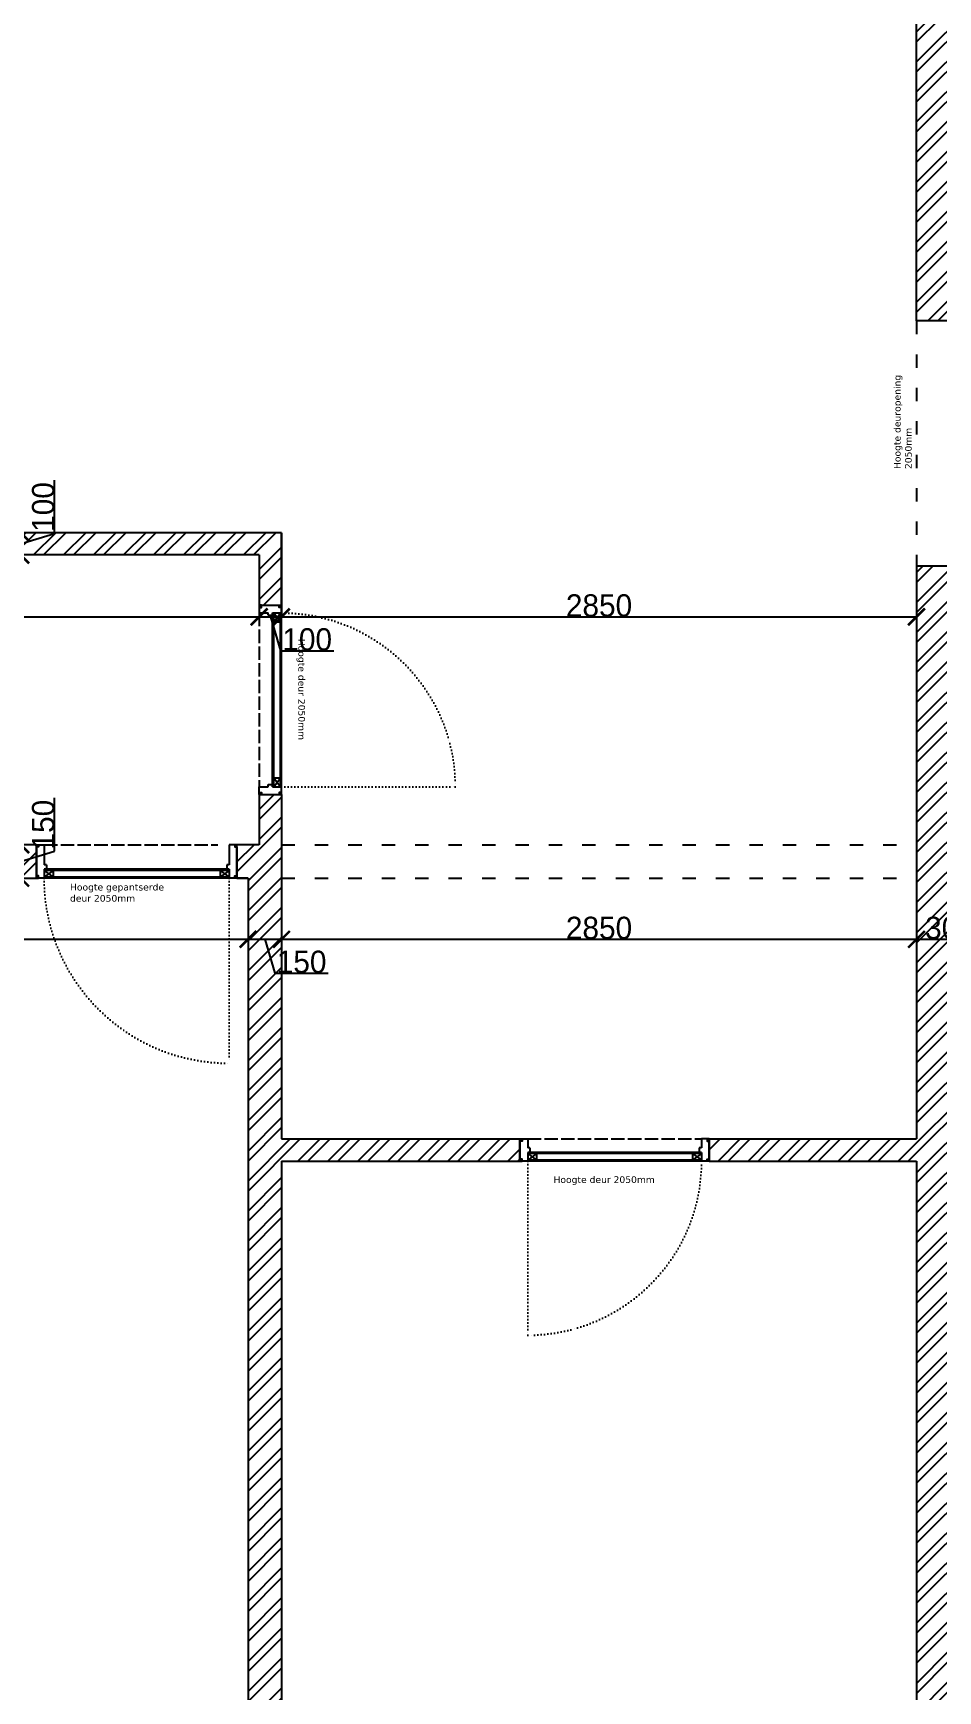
# Model space of a CAD drawing. Header units: millimetres. Extents: x -153917 to -31303, y -39726 to 31262.
# Drawn here: x -106194 to -102134, y 16276 to 23713 of the extents above; entities that cross this region are included whole.
import ezdxf

# ---------------------------------------------------------------- set-up
doc = ezdxf.new("R2010")
doc.units = ezdxf.units.MM
doc.header["$LTSCALE"] = 5
for name, pattern in [('ACAD_ISO02W100', [15, 12, -3]), ('ACAD_ISO03W100', [30, 12, -18]), ('ACAD_ISO07W100', [3, 0, -3])]:
    doc.linetypes.add(name, pattern=pattern)
for name, color, linetype in [('Bemating', 1, 'Continuous'), ('Deuren', 8, 'Continuous'), ('invulling muren', 252, 'Continuous'), ('muren', 7, 'Continuous'), ('Tekst', 7, 'Continuous')]:
    doc.layers.add(name, color=color, linetype=linetype)
doc.styles.add('Geneva', font='')
doc.styles.get('Geneva').set_extended_font_data('Geneva')
doc.dimstyles.new('ISO-25', dxfattribs={"dimtxt": 100, "dimasz": 25, "dimexe": 1.25, "dimexo": 0.625, "dimtad": 1, "dimtxsty": 'Standard', "dimblk": 'ARCHTICK', "dimcen": 2.5, "dimse1": 1, "dimse2": 1, "dimadec": 0, "dimazin": 0, "dimtfac": 1, "dimtmove": 0, "dimatfit": 3, "dimfxl": 1, "dimarcsym": 0})

# ---------------------------------------------------------------- blocks, each defined once
blk = doc.blocks.new('_ArchTick')
at = {"color": 0, "linetype": 'ByBlock', "const_width": 0.15}
blk.add_lwpolyline([(-0.5, -0.5), (0.5, 0.5)], dxfattribs=at)
blk = doc.blocks.new('*D248')
at = {"layer": 'Bemating', "color": 0, "lineweight": -2, "transparency": 16777216}
for p, q in [((-114929.6, 12398.2), (-114929.6, 12147)), ((-97729.6, 12398.2), (-97729.6, 12147)), ((-114929.6, 12148.2), (-97729.6, 12148.2))]:
    blk.add_line(p, q, dxfattribs=at)
at = {"layer": 'Defpoints', "color": 0, "transparency": 16777216}
for p in [(-114929.6, 23637.8), (-97729.6, 20357.8), (-97729.6, 12148.2)]:
    blk.add_point(p, dxfattribs=at)
at = {"layer": 'Bemating', "color": 0, "lineweight": -2, "transparency": 16777216, "xscale": 75, "yscale": 75, "zscale": 75, "rotation": 180}
blk.add_blockref('_ArchTick', (-114929.6, 12148.2), dxfattribs=at)
at = {"layer": 'Bemating', "color": 0, "lineweight": -2, "transparency": 16777216, "xscale": 75, "yscale": 75, "zscale": 75}
blk.add_blockref('_ArchTick', (-97729.6, 12148.2), dxfattribs=at)
at = {"layer": 'Bemating', "color": 0, "transparency": 16777216, "insert": (-106329.6, 12198.9), "char_height": 100, "attachment_point": 5, "style": 'Geneva'}
blk.add_mtext('17200', dxfattribs=at)
blk = doc.blocks.new('*D319')
at = {"layer": 'Bemating', "color": 0, "lineweight": -2, "transparency": 16777216}
for p, q in [((-109679.6, 19897.6), (-109679.6, 19646.3)), ((-105229.6, 19897.6), (-105229.6, 19646.3)), ((-109679.6, 19647.6), (-105229.6, 19647.6))]:
    blk.add_line(p, q, dxfattribs=at)
at = {"layer": 'Defpoints', "color": 0, "transparency": 16777216}
for p in [(-109679.6, 19921.8), (-105229.6, 19921.8), (-105229.6, 19647.6)]:
    blk.add_point(p, dxfattribs=at)
at = {"layer": 'Bemating', "color": 0, "lineweight": -2, "transparency": 16777216, "xscale": 75, "yscale": 75, "zscale": 75, "rotation": 180}
blk.add_blockref('_ArchTick', (-109679.6, 19647.6), dxfattribs=at)
at = {"layer": 'Bemating', "color": 0, "lineweight": -2, "transparency": 16777216, "xscale": 75, "yscale": 75, "zscale": 75}
blk.add_blockref('_ArchTick', (-105229.6, 19647.6), dxfattribs=at)
at = {"layer": 'Bemating', "color": 0, "transparency": 16777216, "insert": (-107454.6, 19698.2), "char_height": 100, "attachment_point": 5, "style": 'Geneva'}
blk.add_mtext('4450', dxfattribs=at)
blk = doc.blocks.new('*D320')
at = {"layer": 'Bemating', "color": 0, "lineweight": -2, "transparency": 16777216}
for p, q in [((-105229.6, 19897.6), (-105229.6, 19646.3)), ((-105079.6, 19897.6), (-105079.6, 19646.3)), ((-105229.6, 19647.6), (-105079.6, 19647.6)), ((-105154.6, 19647.6), (-105109, 19495.4)), ((-105109, 19495.4), (-104869.6, 19495.4))]:
    blk.add_line(p, q, dxfattribs=at)
at = {"layer": 'Defpoints', "color": 0, "transparency": 16777216}
for p in [(-105229.6, 19921.8), (-105079.6, 19921.8), (-105079.6, 19647.6)]:
    blk.add_point(p, dxfattribs=at)
at = {"layer": 'Bemating', "color": 0, "lineweight": -2, "transparency": 16777216, "xscale": 75, "yscale": 75, "zscale": 75, "rotation": 180}
blk.add_blockref('_ArchTick', (-105229.6, 19647.6), dxfattribs=at)
at = {"layer": 'Bemating', "color": 0, "lineweight": -2, "transparency": 16777216, "xscale": 75, "yscale": 75, "zscale": 75}
blk.add_blockref('_ArchTick', (-105079.6, 19647.6), dxfattribs=at)
at = {"layer": 'Bemating', "color": 0, "transparency": 16777216, "insert": (-104989.3, 19546), "char_height": 100, "attachment_point": 5, "style": 'Geneva'}
blk.add_mtext('150', dxfattribs=at)
blk = doc.blocks.new('*D321')
at = {"layer": 'Bemating', "color": 0, "lineweight": -2, "transparency": 16777216}
for p, q in [((-105079.6, 19897.6), (-105079.6, 19646.3)), ((-102229.6, 19897.6), (-102229.6, 19646.3)), ((-105079.6, 19647.6), (-102229.6, 19647.6))]:
    blk.add_line(p, q, dxfattribs=at)
at = {"layer": 'Defpoints', "color": 0, "transparency": 16777216}
for p in [(-105079.6, 19921.8), (-102229.6, 19921.8), (-102229.6, 19647.6)]:
    blk.add_point(p, dxfattribs=at)
at = {"layer": 'Bemating', "color": 0, "lineweight": -2, "transparency": 16777216, "xscale": 75, "yscale": 75, "zscale": 75, "rotation": 180}
blk.add_blockref('_ArchTick', (-105079.6, 19647.6), dxfattribs=at)
at = {"layer": 'Bemating', "color": 0, "lineweight": -2, "transparency": 16777216, "xscale": 75, "yscale": 75, "zscale": 75}
blk.add_blockref('_ArchTick', (-102229.6, 19647.6), dxfattribs=at)
at = {"layer": 'Bemating', "color": 0, "transparency": 16777216, "insert": (-103654.6, 19698.2), "char_height": 100, "attachment_point": 5, "style": 'Geneva'}
blk.add_mtext('2850', dxfattribs=at)
blk = doc.blocks.new('*D322')
at = {"layer": 'Bemating', "color": 0, "lineweight": -2, "transparency": 16777216}
for p, q in [((-102229.6, 19897.6), (-102229.6, 19646.3)), ((-101929.6, 19897.6), (-101929.6, 19646.3)), ((-102229.6, 19647.6), (-101929.6, 19647.6))]:
    blk.add_line(p, q, dxfattribs=at)
at = {"layer": 'Defpoints', "color": 0, "transparency": 16777216}
for p in [(-101929.6, 20511.8), (-102229.6, 19921.8), (-101929.6, 19647.6)]:
    blk.add_point(p, dxfattribs=at)
at = {"layer": 'Bemating', "color": 0, "lineweight": -2, "transparency": 16777216, "xscale": 75, "yscale": 75, "zscale": 75, "rotation": 180}
blk.add_blockref('_ArchTick', (-102229.6, 19647.6), dxfattribs=at)
at = {"layer": 'Bemating', "color": 0, "lineweight": -2, "transparency": 16777216, "xscale": 75, "yscale": 75, "zscale": 75}
blk.add_blockref('_ArchTick', (-101929.6, 19647.6), dxfattribs=at)
at = {"layer": 'Bemating', "color": 0, "transparency": 16777216, "insert": (-102079.6, 19698.2), "char_height": 100, "attachment_point": 5, "style": 'Geneva'}
blk.add_mtext('300', dxfattribs=at)
blk = doc.blocks.new('*D326')
at = {"layer": 'Bemating', "color": 0, "lineweight": -2, "transparency": 16777216}
for p, q in [((-111229.6, 21344.1), (-111229.6, 21092.8)), ((-105179.6, 21344.1), (-105179.6, 21092.8)), ((-111229.6, 21094.1), (-105179.6, 21094.1))]:
    blk.add_line(p, q, dxfattribs=at)
at = {"layer": 'Defpoints', "color": 0, "transparency": 16777216}
for p in [(-111229.6, 21371.8), (-105179.6, 21371.8), (-105179.6, 21094.1)]:
    blk.add_point(p, dxfattribs=at)
at = {"layer": 'Bemating', "color": 0, "lineweight": -2, "transparency": 16777216, "xscale": 75, "yscale": 75, "zscale": 75, "rotation": 180}
blk.add_blockref('_ArchTick', (-111229.6, 21094.1), dxfattribs=at)
at = {"layer": 'Bemating', "color": 0, "lineweight": -2, "transparency": 16777216, "xscale": 75, "yscale": 75, "zscale": 75}
blk.add_blockref('_ArchTick', (-105179.6, 21094.1), dxfattribs=at)
at = {"layer": 'Bemating', "color": 0, "transparency": 16777216, "insert": (-108204.6, 21144.7), "char_height": 100, "attachment_point": 5, "style": 'Geneva'}
blk.add_mtext('6050', dxfattribs=at)
blk = doc.blocks.new('*D327')
at = {"layer": 'Bemating', "color": 0, "lineweight": -2, "transparency": 16777216}
for p, q in [((-105179.6, 21344.1), (-105179.6, 21092.8)), ((-105079.6, 21344.1), (-105079.6, 21092.8)), ((-105179.6, 21094.1), (-105079.6, 21094.1)), ((-105129.6, 21094.1), (-105084, 20941.9)), ((-105084, 20941.9), (-104844.6, 20941.9))]:
    blk.add_line(p, q, dxfattribs=at)
at = {"layer": 'Defpoints', "color": 0, "transparency": 16777216}
for p in [(-105079.6, 21471.8), (-105179.6, 21371.8), (-105079.6, 21094.1)]:
    blk.add_point(p, dxfattribs=at)
at = {"layer": 'Bemating', "color": 0, "lineweight": -2, "transparency": 16777216, "xscale": 75, "yscale": 75, "zscale": 75, "rotation": 180}
blk.add_blockref('_ArchTick', (-105179.6, 21094.1), dxfattribs=at)
at = {"layer": 'Bemating', "color": 0, "lineweight": -2, "transparency": 16777216, "xscale": 75, "yscale": 75, "zscale": 75}
blk.add_blockref('_ArchTick', (-105079.6, 21094.1), dxfattribs=at)
at = {"layer": 'Bemating', "color": 0, "transparency": 16777216, "insert": (-104964.3, 20992.5), "char_height": 100, "attachment_point": 5, "style": 'Geneva'}
blk.add_mtext('100', dxfattribs=at)
blk = doc.blocks.new('*D328')
at = {"layer": 'Bemating', "color": 0, "lineweight": -2, "transparency": 16777216}
for p, q in [((-105079.6, 21344.1), (-105079.6, 21092.8)), ((-102229.6, 21321.2), (-102229.6, 21092.8)), ((-105079.6, 21094.1), (-102229.6, 21094.1))]:
    blk.add_line(p, q, dxfattribs=at)
at = {"layer": 'Defpoints', "color": 0, "transparency": 16777216}
for p in [(-105079.6, 21471.8), (-102229.6, 21321.8), (-102229.6, 21094.1)]:
    blk.add_point(p, dxfattribs=at)
at = {"layer": 'Bemating', "color": 0, "lineweight": -2, "transparency": 16777216, "xscale": 75, "yscale": 75, "zscale": 75, "rotation": 180}
blk.add_blockref('_ArchTick', (-105079.6, 21094.1), dxfattribs=at)
at = {"layer": 'Bemating', "color": 0, "lineweight": -2, "transparency": 16777216, "xscale": 75, "yscale": 75, "zscale": 75}
blk.add_blockref('_ArchTick', (-102229.6, 21094.1), dxfattribs=at)
at = {"layer": 'Bemating', "color": 0, "transparency": 16777216, "insert": (-103654.6, 21144.7), "char_height": 100, "attachment_point": 5, "style": 'Geneva'}
blk.add_mtext('2850', dxfattribs=at)
blk = doc.blocks.new('*D330')
at = {"layer": 'Bemating', "color": 0, "lineweight": -2, "transparency": 16777216}
for p, q in [((-106098, 21467.5), (-106098, 21706.8)), ((-106500.2, 21471.8), (-106248.9, 21471.8)), ((-106250.2, 21471.8), (-106250.2, 21371.8)), ((-106250.2, 21421.8), (-106098, 21467.5)), ((-106500.2, 21371.8), (-106248.9, 21371.8))]:
    blk.add_line(p, q, dxfattribs=at)
at = {"layer": 'Defpoints', "color": 0, "transparency": 16777216}
for p in [(-106899.6, 21471.8), (-109679.6, 21371.8), (-106250.2, 21371.8)]:
    blk.add_point(p, dxfattribs=at)
at = {"layer": 'Bemating', "color": 0, "lineweight": -2, "transparency": 16777216, "xscale": 75, "yscale": 75, "zscale": 75}
for p, rotation in [((-106250.2, 21471.8), 90), ((-106250.2, 21371.8), 270)]:
    blk.add_blockref('_ArchTick', p, dxfattribs=dict(at, rotation=rotation))
at = {"layer": 'Bemating', "color": 0, "transparency": 16777216, "insert": (-106148.6, 21587.1), "char_height": 100, "attachment_point": 5, "rotation": 90, "style": 'Geneva'}
blk.add_mtext('100', dxfattribs=at)
blk = doc.blocks.new('*D332')
at = {"layer": 'Bemating', "color": 0, "lineweight": -2, "transparency": 16777216}
for p, q in [((-106098, 20042.5), (-106098, 20281.8)), ((-106500.2, 20071.8), (-106248.9, 20071.8)), ((-106250.2, 20071.8), (-106250.2, 19921.8)), ((-106250.2, 19996.8), (-106098, 20042.5)), ((-106500.2, 19921.8), (-106248.9, 19921.8))]:
    blk.add_line(p, q, dxfattribs=at)
at = {"layer": 'Defpoints', "color": 0, "transparency": 16777216}
for p in [(-109679.6, 20071.8), (-109679.6, 19921.8), (-106250.2, 19921.8)]:
    blk.add_point(p, dxfattribs=at)
at = {"layer": 'Bemating', "color": 0, "lineweight": -2, "transparency": 16777216, "xscale": 75, "yscale": 75, "zscale": 75}
for p, rotation in [((-106250.2, 20071.8), 90), ((-106250.2, 19921.8), 270)]:
    blk.add_blockref('_ArchTick', p, dxfattribs=dict(at, rotation=rotation))
at = {"layer": 'Bemating', "color": 0, "transparency": 16777216, "insert": (-106148.6, 20162.1), "char_height": 100, "attachment_point": 5, "rotation": 90, "style": 'Geneva'}
blk.add_mtext('150', dxfattribs=at)
blk = doc.blocks.new('*D333')
at = {"layer": 'Bemating', "color": 0, "lineweight": -2, "transparency": 16777216}
for p, q in [((-106500.2, 19921.8), (-106248.9, 19921.8)), ((-106250.2, 19921.8), (-106250.2, 13571.8)), ((-106000.2, 13571.8), (-106251.4, 13571.8))]:
    blk.add_line(p, q, dxfattribs=at)
at = {"layer": 'Defpoints', "color": 0, "transparency": 16777216}
for p in [(-109679.6, 19921.8), (-106250.2, 13571.8), (-105229.6, 13571.8)]:
    blk.add_point(p, dxfattribs=at)
at = {"layer": 'Bemating', "color": 0, "lineweight": -2, "transparency": 16777216, "xscale": 75, "yscale": 75, "zscale": 75}
for p, rotation in [((-106250.2, 19921.8), 90), ((-106250.2, 13571.8), 270)]:
    blk.add_blockref('_ArchTick', p, dxfattribs=dict(at, rotation=rotation))
at = {"layer": 'Bemating', "color": 0, "transparency": 16777216, "insert": (-106300.8, 16746.8), "char_height": 100, "attachment_point": 5, "rotation": 90, "style": 'Geneva'}
blk.add_mtext('6350', dxfattribs=at)

msp = doc.modelspace()

# ---------------------------------------------------------------- hatches: boundary and pattern name
at = {"layer": 'invulling muren'}
h = msp.add_hatch(dxfattribs=at)
h.set_pattern_fill('ANSI32', color=256, scale=10)
h.paths.add_polyline_path([(-98029.643, 24921.817), (-103329.643, 24921.817), (-103329.643, 27309.317), (-103479.643, 27309.317), (-103479.643, 24921.817), (-104389.643, 24921.817), (-104389.643, 24771.817), (-104359.643, 24771.817), (-103329.643, 24771.817), (-102229.643, 24771.817), (-102229.643, 22421.817), (-101929.643, 22421.817), (-101929.643, 24771.817), (-98029.643, 24771.817), (-98029.643, 23787.817), (-98029.643, 22401.817), (-97879.643, 22401.817), (-97879.643, 27309.317), (-98029.643, 27309.317)])
h.paths.add_polyline_path([(-102229.643, 18751.817), (-103159.643, 18751.817), (-103159.643, 18741.817), (-103159.643, 18651.817), (-102229.643, 18651.817), (-102229.643, 18462.817), (-102229.643, 18351.817), (-102229.643, 17459.817), (-102229.643, 15401.817), (-102079.643, 15401.817), (-102079.643, 16721.817), (-102019.643, 16721.817), (-101929.643, 16721.817), (-101929.643, 17459.817), (-101929.643, 20357.817), (-101929.643, 20511.817), (-98029.643, 20511.817), (-98029.643, 20207.817), (-98029.643, 17534.317), (-97879.643, 17534.317), (-97879.643, 21341.817), (-98029.643, 21341.817), (-98029.643, 21311.817), (-98029.643, 20611.817), (-101929.643, 20611.817), (-101929.643, 21321.817), (-102229.643, 21321.817)])
h.paths.add_polyline_path([(-108529.643, 13571.817), (-108529.643, 13941.817), (-108679.643, 13941.817), (-108679.643, 13421.817), (-108059.643, 13421.817), (-108059.643, 13571.817), (-108089.643, 13571.817)])
h.paths.add_polyline_path([(-105079.643, 13571.817), (-105079.643, 18651.817), (-104009.643, 18651.817), (-104009.643, 18661.817), (-104009.643, 18751.817), (-105079.643, 18751.817), (-105079.643, 20296.817), (-105089.643, 20296.817), (-105179.643, 20296.817), (-105179.643, 20071.817), (-105279.643, 20071.817), (-105279.643, 20061.817), (-105279.643, 19921.817), (-105229.643, 19921.817), (-105229.643, 13571.817), (-106599.643, 13571.817), (-106599.643, 13421.817), (-104559.643, 13421.817), (-104559.643, 13571.817), (-104589.643, 13571.817)])
h.paths.add_polyline_path([(-102229.643, 13571.817), (-103099.643, 13571.817), (-103099.643, 13421.817), (-102079.643, 13421.817), (-102079.643, 13941.817), (-102229.643, 13941.817), (-102229.643, 13911.817)])
h = msp.add_hatch(dxfattribs=at)
h.set_pattern_fill('ANSI32', color=256, scale=10)
h.paths.add_polyline_path([(-112959.643, 24921.817), (-114629.643, 24921.817), (-114779.643, 24921.817), (-114779.643, 23787.817), (-114779.643, 22701.817), (-114629.643, 22701.817), (-114629.643, 22731.817), (-114629.643, 23787.817), (-114629.643, 24771.817), (-112959.643, 24771.817)])
h.paths.add_polyline_path([(-105849.643, 24921.817), (-107289.643, 24921.817), (-107289.643, 24771.817), (-107259.643, 24771.817), (-106999.643, 24771.817), (-106999.643, 21471.817), (-107049.643, 21471.817), (-107049.643, 21461.817), (-107049.643, 21371.817), (-105179.643, 21371.817), (-105179.643, 21146.817), (-105169.643, 21146.817), (-105079.643, 21146.817), (-105079.643, 21471.817), (-106899.643, 21471.817), (-106899.643, 24771.817), (-105849.643, 24771.817)])
h.paths.add_polyline_path([(-111229.643, 21371.817), (-111179.643, 21371.817), (-111179.643, 21381.817), (-111179.643, 21471.817), (-111329.643, 21471.817), (-111329.643, 20771.817), (-114629.643, 20771.817), (-114629.643, 21611.817), (-114629.643, 21641.817), (-114779.643, 21641.817), (-114779.643, 19491.817), (-114629.643, 19491.817), (-114629.643, 20671.817), (-111329.643, 20671.817), (-111329.643, 20071.817), (-111329.643, 19971.817), (-111179.643, 19971.817), (-111179.643, 19981.817), (-111179.643, 20071.817), (-111229.643, 20071.817), (-111229.643, 20671.817)])
h.paths.add_polyline_path([(-113859.643, 16371.817), (-113889.643, 16371.817), (-114629.643, 16371.817), (-114629.643, 17459.817), (-114629.643, 18431.817), (-114779.643, 18431.817), (-114779.643, 16221.817), (-113859.643, 16221.817)])
h.paths.add_polyline_path([(-111759.643, 16371.817), (-112399.643, 16371.817), (-112399.643, 16221.817), (-111759.643, 16221.817)])
h.paths.add_polyline_path([(-108529.643, 16371.817), (-108529.643, 17501.817), (-108679.643, 17501.817), (-108679.643, 17491.817), (-108679.643, 17401.817), (-108629.643, 17401.817), (-108629.643, 16371.817), (-109679.643, 16371.817), (-109679.643, 17401.817), (-109479.643, 17401.817), (-109479.643, 17411.817), (-109479.643, 17501.817), (-109679.643, 17501.817), (-109679.643, 19921.817), (-106779.643, 19921.817), (-106179.643, 19921.817), (-106179.643, 19931.817), (-106179.643, 20071.817), (-109829.643, 20071.817), (-110329.643, 20071.817), (-110329.643, 20061.817), (-110329.643, 19971.817), (-109829.643, 19971.817), (-109829.643, 16371.817), (-110299.643, 16371.817), (-110299.643, 16221.817), (-108679.643, 16221.817), (-108679.643, 15401.817), (-108529.643, 15401.817), (-108529.643, 15431.817)])

# ---------------------------------------------------------------- linework, layer by layer
at = {"layer": 'Deuren'}
for p, q in [((-105179.643, 21146.817), (-105079.643, 21146.817)), ((-105179.643, 21146.817), (-105179.643, 21111.817)), ((-105079.643, 21111.817), (-105079.643, 21146.817)), ((-105179.643, 21111.817), (-105139.643, 21111.817)), ((-105139.643, 21101.817), (-105139.643, 21111.817)), ((-105139.643, 21101.817), (-105119.643, 21101.817)), ((-105119.643, 20331.817), (-105119.643, 21111.817)), ((-105119.643, 21111.817), (-105079.643, 21111.817)), ((-105114.643, 20331.817), (-105114.643, 21111.817)), ((-105114.643, 21071.817), (-105084.643, 21111.817)), ((-105114.643, 21111.817), (-105084.643, 21071.817)), ((-105114.643, 21071.817), (-105084.643, 21071.817)), ((-105084.643, 20331.817), (-105084.643, 21111.817)), ((-105079.643, 20331.817), (-105079.643, 21111.817)), ((-105179.643, 20331.817), (-105139.643, 20331.817)), ((-105179.643, 20296.817), (-105179.643, 20331.817)), ((-105139.643, 20341.817), (-105119.643, 20341.817)), ((-105139.643, 20331.817), (-105139.643, 20341.817)), ((-105119.643, 20331.817), (-105079.643, 20331.817)), ((-105114.643, 20371.817), (-105084.643, 20371.817)), ((-105114.643, 20331.817), (-105084.643, 20371.817)), ((-105114.643, 20371.817), (-105084.643, 20331.817)), ((-105079.643, 20296.817), (-105079.643, 20331.817)), ((-105179.643, 20296.817), (-105079.643, 20296.817)), ((-106179.643, 20071.817), (-106144.643, 20071.817)), ((-106179.643, 20061.817), (-106179.643, 19921.817)), ((-106144.643, 20071.817), (-106144.643, 19981.817)), ((-105314.643, 20071.817), (-105314.643, 19981.817)), ((-105279.643, 20071.817), (-105314.643, 20071.817)), ((-105279.643, 20061.817), (-105279.643, 19921.817)), ((-106134.643, 19981.817), (-106144.643, 19981.817)), ((-105314.643, 19961.817), (-106144.643, 19961.817)), ((-106144.643, 19961.817), (-106144.643, 19921.817)), ((-105314.643, 19956.817), (-106144.643, 19956.817)), ((-106104.643, 19956.817), (-106144.643, 19926.817)), ((-106144.643, 19956.817), (-106104.643, 19926.817)), ((-106134.643, 19981.817), (-106134.643, 19961.817)), ((-106104.643, 19956.817), (-106104.643, 19926.817)), ((-105354.643, 19956.817), (-105354.643, 19926.817)), ((-105314.643, 19956.817), (-105354.643, 19926.817)), ((-105354.643, 19956.817), (-105314.643, 19926.817)), ((-105324.643, 19981.817), (-105324.643, 19961.817)), ((-105314.643, 19981.817), (-105324.643, 19981.817)), ((-105314.643, 19961.817), (-105314.643, 19921.817)), ((-106144.643, 19921.817), (-106179.643, 19921.817)), ((-105314.643, 19926.817), (-106144.643, 19926.817)), ((-105314.643, 19921.817), (-106144.643, 19921.817)), ((-105279.643, 19921.817), (-105314.643, 19921.817)), ((-104009.643, 18751.817), (-104009.643, 18651.817)), ((-104009.643, 18751.817), (-103974.643, 18751.817)), ((-103974.643, 18751.817), (-103974.643, 18711.817)), ((-103194.643, 18751.817), (-103194.643, 18711.817)), ((-103159.643, 18751.817), (-103194.643, 18751.817)), ((-103159.643, 18751.817), (-103159.643, 18651.817)), ((-103964.643, 18711.817), (-103974.643, 18711.817)), ((-103194.643, 18691.817), (-103974.643, 18691.817)), ((-103974.643, 18691.817), (-103974.643, 18651.817)), ((-103194.643, 18686.817), (-103974.643, 18686.817)), ((-103934.643, 18686.817), (-103974.643, 18656.817)), ((-103974.643, 18686.817), (-103934.643, 18656.817)), ((-103964.643, 18711.817), (-103964.643, 18691.817)), ((-103934.643, 18686.817), (-103934.643, 18656.817)), ((-103234.643, 18686.817), (-103234.643, 18656.817)), ((-103194.643, 18686.817), (-103234.643, 18656.817)), ((-103234.643, 18686.817), (-103194.643, 18656.817)), ((-103204.643, 18711.817), (-103204.643, 18691.817)), ((-103194.643, 18711.817), (-103204.643, 18711.817)), ((-103194.643, 18691.817), (-103194.643, 18651.817)), ((-103974.643, 18651.817), (-104009.643, 18651.817)), ((-103194.643, 18656.817), (-103974.643, 18656.817)), ((-103194.643, 18651.817), (-103974.643, 18651.817)), ((-103159.643, 18651.817), (-103194.643, 18651.817))]:
    msp.add_line(p, q, dxfattribs=at)
at = {"layer": 'Deuren', "linetype": 'ACAD_ISO02W100'}
for p, q in [((-105179.643, 21111.817), (-105179.643, 20331.817)), ((-106144.643, 20071.817), (-105364.643, 20071.817)), ((-103974.643, 18751.817), (-103194.643, 18751.817))]:
    msp.add_line(p, q, dxfattribs=at)
at = {"layer": 'Deuren', "linetype": 'ACAD_ISO07W100'}
for p, q in [((-105079.643, 20331.817), (-104299.643, 20331.817)), ((-105314.643, 19921.817), (-105314.643, 19091.817)), ((-103974.643, 18651.817), (-103974.643, 17871.817))]:
    msp.add_line(p, q, dxfattribs=at)
at = {"layer": 'Deuren'}
for points in [[(-105179.643, 21146.817), (-105179.643, 21136.817), (-105169.643, 21136.817), (-105169.643, 21146.817)], [(-105079.643, 21146.817), (-105079.643, 21136.817), (-105089.643, 21136.817), (-105089.643, 21146.817)], [(-105179.643, 20296.817), (-105179.643, 20306.817), (-105169.643, 20306.817), (-105169.643, 20296.817)], [(-105079.643, 20296.817), (-105079.643, 20306.817), (-105089.643, 20306.817), (-105089.643, 20296.817)], [(-106179.643, 20071.817), (-106169.643, 20071.817), (-106169.643, 20061.817), (-106179.643, 20061.817)], [(-105279.643, 20071.817), (-105289.643, 20071.817), (-105289.643, 20061.817), (-105279.643, 20061.817)], [(-106179.643, 19921.817), (-106169.643, 19921.817), (-106169.643, 19931.817), (-106179.643, 19931.817)], [(-105279.643, 19921.817), (-105289.643, 19921.817), (-105289.643, 19931.817), (-105279.643, 19931.817)], [(-104009.643, 18751.817), (-103999.643, 18751.817), (-103999.643, 18741.817), (-104009.643, 18741.817)], [(-103159.643, 18751.817), (-103169.643, 18751.817), (-103169.643, 18741.817), (-103159.643, 18741.817)], [(-104009.643, 18651.817), (-103999.643, 18651.817), (-103999.643, 18661.817), (-104009.643, 18661.817)], [(-103159.643, 18651.817), (-103169.643, 18651.817), (-103169.643, 18661.817), (-103159.643, 18661.817)]]:
    msp.add_lwpolyline(points, close=True, dxfattribs=at)
at = {"layer": 'Deuren', "linetype": 'ACAD_ISO07W100'}
for centre, radius, start, end in [((-105079.643, 20331.817), 780, 0, 90), ((-105314.643, 19921.817), 830, 180, 270), ((-103974.643, 18651.817), 780, 270, 0)]:
    msp.add_arc(centre, radius, start, end, dxfattribs=at)
at = {"layer": 'muren'}
for p, q in [((-102229.643, 22421.817), (-102229.643, 24771.817)), ((-101929.643, 22421.817), (-102229.643, 22421.817)), ((-105079.643, 21471.817), (-106899.643, 21471.817)), ((-105079.643, 21471.817), (-105079.643, 21146.817)), ((-105079.643, 21146.817), (-105079.643, 21471.817)), ((-105179.643, 21371.817), (-107049.643, 21371.817)), ((-105179.643, 21371.817), (-105179.643, 21146.817)), ((-102229.643, 21321.817), (-102229.643, 18751.817)), ((-101929.643, 21321.817), (-102229.643, 21321.817)), ((-105179.643, 21146.817), (-105079.643, 21146.817)), ((-105179.643, 21146.817), (-105079.643, 21146.817)), ((-102229.643, 20571.817), (-102229.643, 18751.817)), ((-105179.643, 20296.817), (-105079.643, 20296.817)), ((-105179.643, 20296.817), (-105179.643, 20071.817)), ((-105179.643, 20296.817), (-105079.643, 20296.817)), ((-105079.643, 20296.817), (-105079.643, 19921.817)), ((-105079.643, 20296.817), (-105079.643, 18751.817)), ((-106179.643, 20071.817), (-109829.643, 20071.817)), ((-106179.643, 19921.817), (-106179.643, 20071.817)), ((-106179.643, 20061.817), (-106179.643, 19921.817)), ((-106179.643, 20061.817), (-106179.643, 19921.817)), ((-105179.643, 20071.817), (-105279.643, 20071.817)), ((-105279.643, 19921.817), (-105279.643, 20071.817)), ((-105279.643, 20061.817), (-105279.643, 19921.817)), ((-105279.643, 20061.817), (-105279.643, 19921.817)), ((-109679.643, 19921.817), (-106179.643, 19921.817)), ((-105229.643, 19921.817), (-105279.643, 19921.817)), ((-105279.643, 19921.817), (-105229.643, 19921.817)), ((-105229.643, 19921.817), (-105229.643, 13571.817)), ((-105079.643, 19921.817), (-105079.643, 18751.817)), ((-105079.643, 18751.817), (-104009.643, 18751.817)), ((-104009.643, 18651.817), (-104009.643, 18751.817)), ((-104009.643, 18751.817), (-104009.643, 18651.817)), ((-104009.643, 18751.817), (-104009.643, 18651.817)), ((-103159.643, 18651.817), (-103159.643, 18751.817)), ((-103159.643, 18751.817), (-102229.643, 18751.817)), ((-103159.643, 18751.817), (-103159.643, 18651.817)), ((-103159.643, 18751.817), (-103159.643, 18651.817)), ((-105079.643, 18651.817), (-104009.643, 18651.817)), ((-105079.643, 18651.817), (-105079.643, 13571.817)), ((-105079.643, 18651.817), (-104009.643, 18651.817)), ((-103159.643, 18651.817), (-102229.643, 18651.817)), ((-102229.643, 18651.817), (-102229.643, 18462.817)), ((-102229.643, 18651.817), (-102229.643, 18351.817)), ((-102229.643, 18351.817), (-102229.643, 17459.817)), ((-102229.643, 17459.817), (-102229.643, 15401.817))]:
    msp.add_line(p, q, dxfattribs=at)
at = {"layer": 'muren', "linetype": 'ACAD_ISO03W100'}
for p, q in [((-102229.643, 22421.817), (-102229.643, 21321.817)), ((-105079.643, 20071.817), (-102229.643, 20071.817)), ((-105079.643, 19921.817), (-102229.643, 19921.817))]:
    msp.add_line(p, q, dxfattribs=at)

# ---------------------------------------------------------------- texts
at = {"layer": 'Tekst', "char_height": 30, "attachment_point": 1}
for s, insert, rotation in [('{\\fVerdana|b0|i0|c0|p34;Hoogte deuropening 2050mm}', (-102331.301, 21757.289), 90), ('{\\fVerdana|b0|i0|c0|p34;Hoogte deur 2050mm}', (-104973.857, 20996.006), 270)]:
    msp.add_mtext_dynamic_manual_height_columns(s, width=513.71165, gutter_width=12.5, heights=[0], dxfattribs=dict(at, insert=insert, rotation=rotation))
at = {"layer": 'Tekst', "char_height": 30, "attachment_point": 7}
for s, insert in [('{\\fVerdana|b0|i0|c0|p34;Hoogte gepantserde deur 2050mm}', (-106028.832, 19816.031)), ('{\\fVerdana|b0|i0|c0|p34;Hoogte deur 2050mm}', (-103858.832, 18546.031))]:
    msp.add_mtext_dynamic_manual_height_columns(s, width=513.71165, gutter_width=12.5, heights=[0], dxfattribs=dict(at, insert=insert))

# ---------------------------------------------------------------- dimensions: what is measured, and where the dimension line sits
at = {"layer": 'Bemating'}
for base, p1, p2, override, picture, middle in [((-97729.643, 12148.238), (-114929.643, 23637.817), (-97729.643, 20357.817), {"dimasz": 75, "dimtxsty": 'Geneva', "dimse1": 0, "dimse2": 0, "dimfxl": 250, "dimfxlon": 1}, '*D248', (-106329.643, 12198.863)), ((-105079.643, 21094.098), (-105179.643, 21371.817), (-105079.643, 21471.817), {"dimasz": 75, "dimtxsty": 'Geneva', "dimse1": 0, "dimse2": 0, "dimtmove": 1, "dimfxl": 250, "dimfxlon": 1}, '*D327', (-105083.362, 20992.536)), ((-102229.643, 21094.098), (-105079.643, 21471.817), (-102229.643, 21321.817), {"dimasz": 75, "dimtxsty": 'Geneva', "dimse1": 0, "dimse2": 0, "dimtmove": 1, "dimfxl": 250, "dimfxlon": 1}, '*D328', (-103654.643, 21144.723)), ((-105179.643, 21094.098), (-111229.643, 21371.817), (-105179.643, 21371.817), {"dimasz": 75, "dimtxsty": 'Geneva', "dimse1": 0, "dimse2": 0, "dimtmove": 1, "dimfxl": 250, "dimfxlon": 1}, '*D326', (-108204.643, 21144.723)), ((-101929.643, 19647.555), (-102229.643, 19921.817), (-101929.643, 20511.817), {"dimasz": 75, "dimtxsty": 'Geneva', "dimse1": 0, "dimse2": 0, "dimtmove": 1, "dimfxl": 250, "dimfxlon": 1}, '*D322', (-102079.643, 19698.18)), ((-105229.643, 19647.555), (-109679.643, 19921.817), (-105229.643, 19921.817), {"dimasz": 75, "dimtxsty": 'Geneva', "dimse1": 0, "dimse2": 0, "dimtmove": 1, "dimfxl": 250, "dimfxlon": 1}, '*D319', (-107454.643, 19698.18)), ((-105079.643, 19647.555), (-105229.643, 19921.817), (-105079.643, 19921.817), {"dimasz": 75, "dimtxsty": 'Geneva', "dimse1": 0, "dimse2": 0, "dimtmove": 1, "dimfxl": 250, "dimfxlon": 1}, '*D320', (-105108.362, 19545.992)), ((-102229.643, 19647.555), (-105079.643, 19921.817), (-102229.643, 19921.817), {"dimasz": 75, "dimtxsty": 'Geneva', "dimse1": 0, "dimse2": 0, "dimtmove": 1, "dimfxl": 250, "dimfxlon": 1}, '*D321', (-103654.643, 19698.18))]:
    dim = msp.add_linear_dim(base=base, p1=p1, p2=p2, dimstyle='ISO-25', override=override, dxfattribs=at)
    dim.commit()
    dim.dimension.update_dxf_attribs({"geometry": picture, "text_midpoint": middle})
for base, p1, p2, picture, middle in [((-106250.196, 21371.817), (-106899.643, 21471.817), (-109679.643, 21371.817), '*D330', (-106148.633, 21468.098)), ((-106250.196, 19921.817), (-109679.643, 20071.817), (-109679.643, 19921.817), '*D332', (-106148.633, 20043.098)), ((-106250.196, 13571.817), (-109679.643, 19921.817), (-105229.643, 13571.817), '*D333', (-106300.821, 16746.817))]:
    dim = msp.add_linear_dim(base=base, p1=p1, p2=p2, angle=90, dimstyle='ISO-25', override={"dimasz": 75, "dimtxsty": 'Geneva', "dimse1": 0, "dimse2": 0, "dimtmove": 1, "dimfxl": 250, "dimfxlon": 1}, dxfattribs=at)
    dim.commit()
    dim.dimension.update_dxf_attribs({"geometry": picture, "text_midpoint": middle})

doc.saveas('drawing.dxf')
